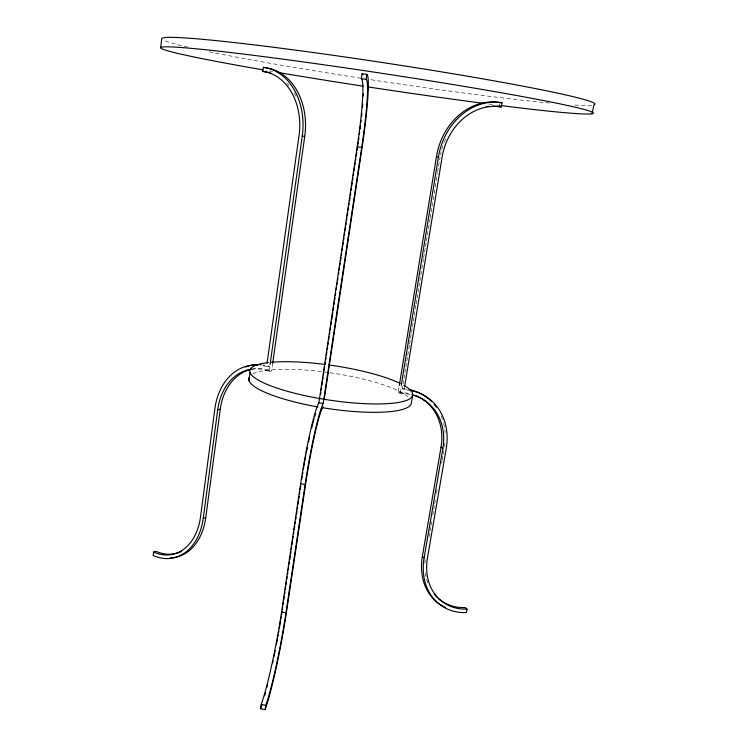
<?xml version="1.0" encoding="UTF-8"?>
<svg xmlns="http://www.w3.org/2000/svg" width="747" height="747" viewBox="0 0 747 747"><rect width="100%" height="100%" fill="white"/><g stroke="black" fill="none" stroke-linecap="round" stroke-linejoin="round"><path stroke-width="0.56" stroke-dasharray="3.73 2.8" d="M262.608 365.591A58.957 45.175 80.2 0 1 266.604 366.581L266.922 364.275M251.59 369.149A55.017 42.159 80.2 0 1 266.063 370.419L269.097 371.362L269.91 365.591M269.097 371.362L271.591 371.044L272.403 365.292M409.832 394.351A55.493 47.117 -56.4 0 0 403.483 393.585L399.962 393.426L398.179 392.38L399.113 386.629M399.962 393.426L401.083 386.535M409.804 390.354A59.452 50.488 -56.4 0 0 404.118 389.729L402.325 388.701L402.885 385.265M403.072 384.117L403.819 379.532M404.006 378.384L404.753 373.789M404.939 372.641L405.696 368.056M405.882 366.908L406.629 362.323M406.816 361.175L407.563 356.59M407.75 355.441L409.431 345.114M409.617 343.975L410.364 339.381M410.551 338.232L411.298 333.648M411.485 332.499L412.232 327.914M412.419 326.766L413.166 322.181M413.352 321.033L414.099 316.439M414.286 315.299L415.967 304.972M416.154 303.824L416.91 299.239M417.097 298.09L417.844 293.506M418.031 292.357L418.778 287.763M418.964 286.624L419.711 282.03M419.898 280.881L420.645 276.297M420.832 275.148L423.446 259.088M423.633 257.948L424.38 253.354M424.567 252.206L425.314 247.621M425.501 246.473L426.248 241.888M426.434 240.739L427.181 236.155M427.368 235.006L429.992 218.946M430.179 217.797L430.926 213.212M431.112 212.064L431.859 207.479M432.046 206.331L437.462 173.071M437.649 171.922L438.396 167.328M438.582 166.189L440.086 157.01M404.118 389.729L404.491 387.432M499.388 105.663L499.743 103.59M429.039 536.813L429.833 532.219M430.029 531.07L430.814 526.486M431.01 525.337L431.598 521.892M432.784 515L433.568 510.416M433.764 509.267L434.549 504.673M434.745 503.525L435.342 500.079M436.519 493.197L437.107 489.752M441.636 463.345L442.028 461.048M442.224 459.9L443.018 455.315M443.214 454.167L443.998 449.573M266.063 370.419L268.556 370.11L271.591 371.044M266.604 366.581L269.088 366.282A58.798 45.128 80.2 0 0 263.112 364.966M398.179 392.38L401.699 392.548A55.334 47.024 -56.4 0 1 411.093 394.033M401.699 392.548L403.483 393.585M251.926 369.205A54.876 42.112 80.2 0 1 268.556 370.11M286.932 83.244A56.837 43.167 -84.7 0 1 289.08 85.644M294.131 92.955A56.837 43.167 -84.7 0 1 296.242 97.063M440.469 154.844A57.724 48.807 -76.3 0 1 441.188 151.613M441.748 149.484A57.724 48.807 -76.3 0 1 443.849 143.228M444.25 142.21A57.724 48.807 -76.3 0 1 447.033 136.262M441.169 415.939A59.284 50.385 -56.4 0 1 443.401 422.428M443.69 423.558A59.284 50.385 -56.4 0 1 445.137 432.821M444.96 443.12A59.284 50.385 -56.4 0 1 444.39 447.276M402.325 388.701A59.284 50.385 -56.4 0 1 405.752 389M427.77 582.8A56.025 44.801 -54.7 0 1 426.481 578.748M425.977 576.656A56.025 44.801 -54.7 0 1 425.118 571.222M424.922 563.303A56.025 44.801 -54.7 0 1 425.258 559.326M252.99 373.911A82.245 17.872 8.6 0 1 328.857 372.566M329.969 372.725A82.245 17.872 8.6 0 1 408.954 397.768M591.745 105.234A219.086 9.366 8.6 0 1 573.21 104.954M549.493 103.039A219.086 9.366 8.6 0 1 370.026 79.602M360.941 78.211A219.086 9.366 8.6 0 1 206.76 51.272M187.833 47.145A219.086 9.366 8.6 0 1 163.761 40.301M500.761 105.56A218.778 7.759 8.6 0 1 497.259 105.112M492.534 104.515A218.778 7.759 8.6 0 1 487.763 103.898M272.748 71.563A218.778 7.759 8.6 0 1 266.035 70.405"/><path stroke-width="1.12" d="M160.67 47.659L161.735 38.573A219.086 9.366 8.6 0 1 390.784 63.812A219.086 9.366 8.6 0 1 593.846 104.888L592.203 113.721M257.612 364.984A58.957 45.175 80.2 0 0 214.875 408.712L200.476 517.12A55.101 39.161 78.3 0 1 153.583 552.07L153.154 555.479A58.78 41.776 78.3 0 0 203.24 518.269L205.761 517.596L220.253 409.291A54.876 42.112 80.2 0 1 250.852 369.448M203.24 518.269L217.722 409.683A55.017 42.159 80.2 0 1 251.59 369.149M267.09 363.117L299.033 135.534A56.987 43.223 -84.7 0 0 262.832 71.413L263.374 67.314L265.932 67.809A60.899 46.258 -84.7 0 1 304.739 136.384L272.562 364.144M248.956 380.625L250.068 372.585M270.078 364.443L302.246 136.066A61.067 46.314 -84.7 0 0 263.374 67.314M323.077 406.779L322.564 407.722A61.263 4.949 -80.1 0 0 305.738 483.281L286.624 611.083A78.36 6.602 -79.4 0 1 265.129 709.65L260.535 708.772L261.17 704.468A73.421 6.452 -79.3 0 0 281.563 611.98L300.63 483.757A65.633 5.528 -80.1 0 1 318.885 402.754L357.197 146.832A68.724 6.293 -81.4 0 0 361.324 78.65L362.062 73.692L366.88 74.401A73.682 6.462 -81.4 0 1 362.099 147.486L324.291 398.711M265.129 709.65L265.764 705.345A73.449 6.181 -79.4 0 0 285.97 612.792L305.131 484.551A65.652 5.304 -80.1 0 1 323.199 403.492L361.707 147.514A68.752 6.032 -81.4 0 0 366.133 79.359L366.88 74.401M282.403 609.122L282.749 606.825M283.094 604.519L283.44 602.213M283.776 599.916L284.29 596.461M284.635 594.154L284.981 591.857M285.317 589.551L285.662 587.254M286.008 584.948L286.521 581.493M286.857 579.196L287.203 576.889M287.548 574.583L287.884 572.286M288.23 569.98L288.744 566.525M289.089 564.228L289.425 561.921M289.771 559.624L290.284 556.17M290.63 553.863L290.975 551.566M291.311 549.26L291.657 546.953M292.002 544.656L292.516 541.202M292.852 538.895L293.197 536.598M293.543 534.292L293.879 531.995M294.225 529.688L294.738 526.233M295.084 523.936L295.42 521.63M295.765 519.333L296.111 517.027M296.447 514.72L296.97 511.275M297.306 508.968L297.651 506.662M297.997 504.365L298.511 500.91M298.847 498.604L299.192 496.307M299.538 494L299.874 491.703M300.219 489.397L300.733 485.942M320.51 394.528L320.855 392.222M321.201 389.915L321.537 387.609M321.882 385.303L322.405 381.848M322.751 379.541L323.096 377.244M323.442 374.938L323.787 372.632M324.133 370.325L324.646 366.87M324.992 364.564L325.337 362.258M325.683 359.961L326.028 357.654M326.374 355.348L326.887 351.893M327.233 349.587L327.578 347.28M327.924 344.983L328.269 342.677M328.615 340.371L329.138 336.916M329.483 334.609L329.829 332.303M330.174 329.997L330.519 327.7M330.856 325.393L331.379 321.938M331.724 319.632L332.76 312.713M333.106 310.416L333.62 306.961M333.965 304.655L334.311 302.348M334.656 300.042L335.001 297.736M335.347 295.438L335.692 293.132M336.206 289.677L336.552 287.371M336.897 285.065L337.242 282.758M337.588 280.452L337.933 278.155M338.456 274.691L338.802 272.394M339.147 270.087L339.493 267.781M339.838 265.474L340.174 263.168M340.52 260.871L341.043 257.416M341.388 255.11L341.734 252.803M342.079 250.497L342.425 248.191M342.77 245.894L343.284 242.43M343.629 240.132L343.975 237.826M344.32 235.52L344.666 233.213M345.011 230.907L345.525 227.452M345.87 225.146L346.216 222.849M346.561 220.542L346.907 218.236M347.252 215.93L347.775 212.475M348.121 210.168L348.466 207.871M348.812 205.565L349.157 203.259M349.493 200.952L350.016 197.497M350.362 195.191L350.707 192.885M351.053 190.588L351.398 188.281M351.744 185.975L352.257 182.52M352.603 180.214L352.948 177.907M353.294 175.601L353.639 173.304M353.985 170.998L354.498 167.543M354.844 165.236L355.189 162.93M355.535 160.624L355.88 158.327M356.226 156.02L356.749 152.565M357.094 150.259L357.44 147.953M399.3 385.48L436.481 156.496A61.852 52.29 -76.3 0 1 499.92 102.563L502.049 102.759L501.34 106.905A57.902 48.91 -76.3 0 0 442.056 157.374L404.678 386.283M401.27 385.387L438.442 156.861A62.038 52.402 -76.3 0 1 502.049 102.759M412.624 395.387L411.308 403.343A82.245 17.872 8.6 0 1 322.648 407.731M445.726 607.544A59.76 47.789 -54.7 0 1 422.372 556.384L441.029 447.192A55.334 47.024 -56.4 0 0 415.043 395.34M410.915 390.56A59.452 50.488 -56.4 0 1 446.248 448.443L427.471 557.776A56.174 44.876 -54.7 0 0 467.024 609.104L466.408 612.549A59.919 47.873 -54.7 0 1 424.137 557.832L442.878 448.349A55.493 47.117 -56.4 0 0 411.886 394.808M153.583 552.07L156.142 551.351A54.97 39.133 78.3 0 0 181.549 551.342M217.722 409.683L220.253 409.291M501.34 106.905L499.211 106.7A57.724 48.807 -76.3 0 0 492.768 106.13M302.246 136.066L304.739 136.384M361.324 78.65L366.133 79.359M357.197 146.832L361.707 147.514M318.885 402.754L323.199 403.492M300.63 483.757L305.131 484.551M436.481 156.496L438.442 156.861M281.563 611.98L285.97 612.792M262.832 71.413L265.381 71.899A56.837 43.167 -84.7 0 1 270.974 73.122M261.17 704.468L265.764 705.345M441.029 447.192L442.878 448.349M422.372 556.384L424.137 557.832M467.024 609.104L465.204 607.563A56.025 44.801 -54.7 0 1 438.461 598.515M205.761 517.596A58.639 41.748 78.3 0 1 170.064 557.85M245.614 367.029A58.798 45.128 80.2 0 1 261.114 364.751M437.723 597.861A56.025 44.801 -54.7 0 1 434.324 594.267M486.232 106.569A57.724 48.807 -76.3 0 1 488.417 106.317M409.113 389.532A59.284 50.385 -56.4 0 1 431.29 401.242M434.259 404.491A59.284 50.385 -56.4 0 1 436.276 407.134M362.062 73.692A73.654 6.742 -81.4 0 1 362.781 74.821M363.415 93.87A73.654 6.742 -81.4 0 1 363.294 96.046M362.697 104.3A73.654 6.742 -81.4 0 1 362.416 107.559M361.884 113.068A73.654 6.742 -81.4 0 1 361.567 116.14M361.109 120.323A73.654 6.742 -81.4 0 1 360.866 122.443M360.484 125.683A73.654 6.742 -81.4 0 1 360.073 128.951M359.652 132.256A73.654 6.742 -81.4 0 1 359.354 134.479M358.905 137.821A73.654 6.742 -81.4 0 1 358.588 140.053M358.271 142.304A73.654 6.742 -81.4 0 1 357.776 145.674M301.704 479.481A61.245 5.164 -80.1 0 1 302.18 476.427M302.507 474.382A61.245 5.164 -80.1 0 1 302.843 472.319M303.357 469.219A61.245 5.164 -80.1 0 1 303.712 467.146M303.889 466.109A61.245 5.164 -80.1 0 1 304.44 462.991M304.804 460.918A61.245 5.164 -80.1 0 1 305.187 458.854M305.374 457.827A61.245 5.164 -80.1 0 1 305.953 454.764M306.335 452.729A61.245 5.164 -80.1 0 1 306.728 450.712M306.924 449.722A61.245 5.164 -80.1 0 1 307.381 447.453M308.52 441.925A61.245 5.164 -80.1 0 1 309.66 436.64M311.695 427.891A61.245 5.164 -80.1 0 1 314.095 418.712M314.655 416.751A61.245 5.164 -80.1 0 1 315.664 413.483M282.077 611.363A78.332 6.882 -79.3 0 1 281.563 614.697M281.208 616.938A78.332 6.882 -79.3 0 1 280.853 619.207M280.517 621.233A78.332 6.882 -79.3 0 1 279.303 628.451M278.939 630.533A78.332 6.882 -79.3 0 1 278.575 632.625M278.192 634.726A78.332 6.882 -79.3 0 1 277.809 636.827M277.426 638.928A78.332 6.882 -79.3 0 1 276.427 644.203M275.195 650.497A78.332 6.882 -79.3 0 1 273.925 656.744M273.066 660.852A78.332 6.882 -79.3 0 1 272.627 662.888M267.697 684.177A78.332 6.882 -79.3 0 1 266.847 687.52M265.456 692.796A78.332 6.882 -79.3 0 1 264.625 695.774M261.898 704.813A78.332 6.882 -79.3 0 1 260.535 708.772M403.847 385.359A82.347 17.358 8.6 0 1 377.749 403.959A82.347 17.358 8.6 0 1 271.329 386.078A82.347 17.358 8.6 0 1 268.388 362.594M271.478 362.286A82.347 17.358 8.6 0 1 325.533 364.508M328.867 364.947A82.347 17.358 8.6 0 1 400.149 383.426M318.166 406.966A82.245 17.872 8.6 0 1 249.339 376.89M262.739 69.835A218.778 7.759 8.6 0 1 210.038 50.217A218.778 7.759 8.6 0 1 535.459 99.015A218.778 7.759 8.6 0 1 501.919 105.701M484.159 103.431A218.778 7.759 8.6 0 1 367.776 86.876M363.229 86.185A218.778 7.759 8.6 0 1 277.296 72.338"/></g></svg>
